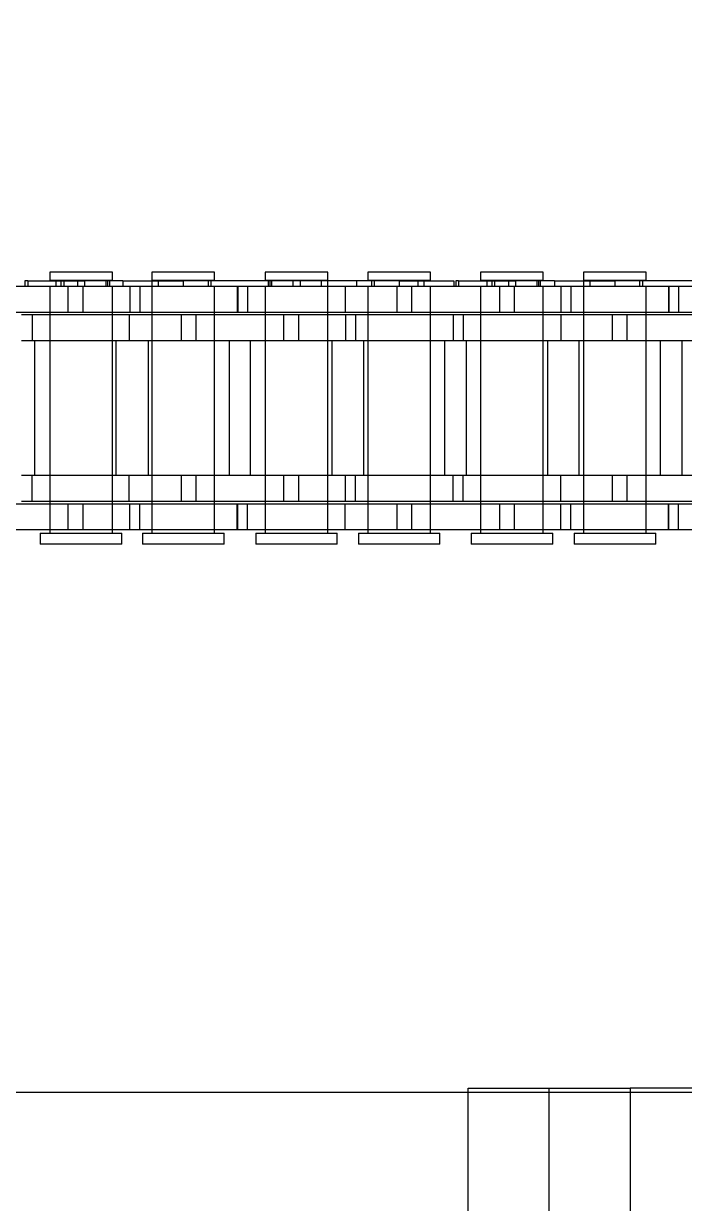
# Model space of a CAD drawing. Header units: metres. Extents: x 0 to 21025, y 0 to 14850.
# Drawn here: x 6137.6 to 6176.5, y 9254.6 to 9324 of the extents above; entities that cross this region are included whole.
import ezdxf

# ---------------------------------------------------------------- set-up
doc = ezdxf.new("R2010")
doc.units = ezdxf.units.M
doc.header["$LTSCALE"] = 25
doc.linetypes.add('HIDDEN2', pattern=[4.7625, 3.175, -1.5875])
for name, color, linetype in [('SL1', 8, 'Continuous'), ('SL4', 4, 'Continuous'), ('ST1', 7, 'HIDDEN2')]:
    doc.layers.add(name, color=color, linetype=linetype)

msp = doc.modelspace()

# ---------------------------------------------------------------- linework, layer by layer
at = {"layer": 'SL1'}
for radius, start, end in [(1770.7, 148.748969, 196.991383), (1764.35, 149.040337, 197.163636), (1758.35, 149.333401, 197.2484)]:
    msp.add_arc((7692.517, 9091.884), radius, start, end, dxfattribs=at)
at = {"layer": 'SL4'}
for p, q in [((5540.514, 9261.149), (6209.329, 9261.149)), ((6163.744, 9251.384), (6163.744, 9261.149)), ((6173.269, 9261.149), (6173.269, 9251.384))]:
    msp.add_line(p, q, dxfattribs=at)
at = {"layer": 'ST1'}
for p, q in [((6137.649, 9308.873), (6137.649, 9308.541)), ((6137.822, 9308.873), (6137.649, 9308.873)), ((6137.822, 9308.873), (6137.822, 9308.541)), ((6137.822, 9308.873), (6141.169, 9308.873)), ((6139.119, 9309.384), (6139.116, 9309.384)), ((6139.116, 9309.384), (6139.116, 9308.91)), ((6139.116, 9308.91), (6142.806, 9308.91)), ((6142.806, 9309.384), (6139.119, 9309.384)), ((6139.485, 9308.91), (6139.485, 9308.541)), ((6139.77, 9308.873), (6139.77, 9308.541)), ((6139.942, 9308.873), (6139.942, 9308.541)), ((6140.753, 9308.873), (6140.753, 9308.541)), ((6141.169, 9308.873), (6141.169, 9308.541)), ((6143.424, 9308.873), (6141.169, 9308.873)), ((6142.437, 9308.541), (6142.437, 9308.91)), ((6142.525, 9308.873), (6142.525, 9308.541)), ((6142.629, 9308.873), (6142.629, 9308.541)), ((6142.806, 9308.91), (6142.806, 9309.384)), ((6143.424, 9308.873), (6146.976, 9308.873)), ((6143.424, 9308.873), (6143.424, 9308.541)), ((6148.821, 9309.384), (6145.131, 9309.384)), ((6145.131, 9309.384), (6145.131, 9308.91)), ((6145.131, 9308.91), (6148.821, 9308.91)), ((6145.131, 9308.873), (6145.131, 9307.021)), ((6145.5, 9308.91), (6145.5, 9308.541)), ((6146.976, 9308.873), (6146.976, 9308.541)), ((6159.676, 9308.873), (6146.976, 9308.873)), ((6148.452, 9308.541), (6148.452, 9308.91)), ((6148.595, 9308.873), (6148.595, 9308.541)), ((6148.821, 9308.91), (6148.821, 9309.384)), ((6151.797, 9309.384), (6151.794, 9309.384)), ((6151.794, 9309.384), (6151.794, 9308.91)), ((6151.794, 9308.91), (6155.484, 9308.91)), ((6155.484, 9309.384), (6151.797, 9309.384)), ((6151.971, 9308.873), (6151.971, 9308.541)), ((6152.075, 9308.873), (6152.075, 9308.541)), ((6152.163, 9308.91), (6152.163, 9308.541)), ((6153.432, 9308.873), (6153.432, 9308.541)), ((6153.847, 9308.873), (6153.847, 9308.541)), ((6155.115, 9308.541), (6155.115, 9308.91)), ((6155.484, 9308.91), (6155.484, 9309.384)), ((6155.484, 9307.021), (6155.484, 9308.873)), ((6157.191, 9308.541), (6157.191, 9308.873)), ((6161.521, 9309.384), (6157.831, 9309.384)), ((6157.831, 9309.384), (6157.831, 9308.91)), ((6157.831, 9308.91), (6161.521, 9308.91)), ((6158.057, 9308.873), (6158.057, 9308.541)), ((6158.2, 9308.91), (6158.2, 9308.541)), ((6159.676, 9308.873), (6159.676, 9308.541)), ((6159.676, 9308.873), (6162.907, 9308.873)), ((6160.783, 9308.873), (6160.783, 9308.541)), ((6161.152, 9308.541), (6161.152, 9308.91)), ((6161.521, 9308.91), (6161.521, 9309.384)), ((6162.907, 9308.873), (6162.907, 9308.541)), ((6163.006, 9308.873), (6163.006, 9308.541)), ((6163.178, 9308.873), (6163.006, 9308.873)), ((6163.178, 9308.873), (6163.178, 9308.541)), ((6163.178, 9308.873), (6166.525, 9308.873)), ((6164.476, 9309.384), (6164.472, 9309.384)), ((6164.472, 9309.384), (6164.472, 9308.91)), ((6164.472, 9308.91), (6168.162, 9308.91)), ((6168.162, 9309.384), (6164.476, 9309.384)), ((6164.841, 9308.91), (6164.841, 9308.541)), ((6165.126, 9308.873), (6165.126, 9308.541)), ((6165.299, 9308.873), (6165.299, 9308.541)), ((6166.11, 9308.873), (6166.11, 9308.541)), ((6166.525, 9308.873), (6166.525, 9308.541)), ((6168.824, 9308.873), (6166.525, 9308.873)), ((6167.793, 9308.541), (6167.793, 9308.91)), ((6167.882, 9308.873), (6167.882, 9308.541)), ((6167.985, 9308.873), (6167.985, 9308.541)), ((6168.162, 9308.91), (6168.162, 9309.384)), ((6168.824, 9308.873), (6172.376, 9308.873)), ((6168.824, 9308.873), (6168.824, 9308.541)), ((6174.221, 9309.384), (6170.531, 9309.384)), ((6170.531, 9309.384), (6170.531, 9308.91)), ((6170.531, 9308.91), (6174.221, 9308.91)), ((6170.531, 9308.873), (6170.531, 9307.021)), ((6170.9, 9308.91), (6170.9, 9308.541)), ((6172.376, 9308.873), (6172.376, 9308.541)), ((6185.076, 9308.873), (6172.376, 9308.873)), ((6173.852, 9308.541), (6173.852, 9308.91)), ((6173.995, 9308.873), (6173.995, 9308.541)), ((6174.221, 9308.91), (6174.221, 9309.384)), ((6140.196, 9308.541), (6131.101, 9308.541)), ((6139.116, 9308.541), (6139.116, 9307.021)), ((6139.116, 9308.541), (6139.116, 9294.042)), ((6141.056, 9308.541), (6140.196, 9308.541)), ((6140.196, 9307.021), (6140.196, 9308.541)), ((6150.151, 9308.541), (6141.056, 9308.541)), ((6141.056, 9308.541), (6141.056, 9307.021)), ((6142.806, 9307.021), (6142.806, 9308.541)), ((6142.806, 9294.042), (6142.806, 9308.541)), ((6143.838, 9308.541), (6143.838, 9307.021)), ((6144.423, 9308.541), (6144.423, 9307.021)), ((6145.131, 9308.541), (6145.131, 9294.042)), ((6148.821, 9307.021), (6148.821, 9308.541)), ((6148.821, 9294.042), (6148.821, 9308.541)), ((6150.151, 9308.541), (6150.151, 9307.021)), ((6156.501, 9308.541), (6150.151, 9308.541)), ((6150.178, 9308.541), (6150.178, 9307.021)), ((6150.762, 9308.541), (6150.762, 9307.021)), ((6151.794, 9308.541), (6151.794, 9307.021)), ((6151.794, 9308.541), (6151.794, 9294.042)), ((6155.484, 9294.042), (6155.484, 9308.541)), ((6156.501, 9308.541), (6156.501, 9307.021)), ((6165.596, 9308.541), (6156.501, 9308.541)), ((6157.831, 9308.541), (6157.831, 9307.021)), ((6157.831, 9308.541), (6157.831, 9294.042)), ((6159.559, 9307.021), (6159.559, 9308.541)), ((6160.397, 9308.541), (6160.397, 9307.021)), ((6161.521, 9307.021), (6161.521, 9308.541)), ((6161.521, 9294.042), (6161.521, 9308.541)), ((6164.472, 9308.541), (6164.472, 9307.021)), ((6164.472, 9308.541), (6164.472, 9294.042)), ((6166.456, 9308.541), (6165.596, 9308.541)), ((6165.596, 9307.021), (6165.596, 9308.541)), ((6175.551, 9308.541), (6166.456, 9308.541)), ((6166.456, 9308.541), (6166.456, 9307.021)), ((6168.162, 9307.021), (6168.162, 9308.541)), ((6168.162, 9294.042), (6168.162, 9308.541)), ((6169.195, 9308.541), (6169.195, 9307.021)), ((6169.779, 9308.541), (6169.779, 9307.021)), ((6170.531, 9308.541), (6170.531, 9294.042)), ((6174.221, 9307.021), (6174.221, 9308.541)), ((6174.221, 9294.042), (6174.221, 9308.541)), ((6175.534, 9308.541), (6175.534, 9307.021)), ((6175.551, 9308.541), (6175.551, 9307.021)), ((6181.901, 9308.541), (6175.551, 9308.541)), ((6176.118, 9308.541), (6176.118, 9307.021)), ((6140.196, 9307.021), (6131.101, 9307.021)), ((6143.801, 9306.869), (6137.451, 9306.869)), ((6138.083, 9306.869), (6138.083, 9305.349)), ((6139.116, 9306.869), (6139.116, 9305.349)), ((6141.056, 9307.021), (6140.196, 9307.021)), ((6150.151, 9307.021), (6141.056, 9307.021)), ((6142.806, 9305.349), (6142.806, 9306.869)), ((6143.801, 9306.869), (6143.801, 9305.349)), ((6152.896, 9306.869), (6143.801, 9306.869)), ((6145.131, 9306.869), (6145.131, 9305.349)), ((6146.881, 9305.349), (6146.881, 9306.869)), ((6147.719, 9306.869), (6147.719, 9305.349)), ((6148.821, 9305.349), (6148.821, 9306.869)), ((6156.501, 9307.021), (6150.151, 9307.021)), ((6151.794, 9306.869), (6151.794, 9305.349)), ((6153.756, 9306.869), (6152.896, 9306.869)), ((6152.896, 9305.349), (6152.896, 9306.869)), ((6162.851, 9306.869), (6153.756, 9306.869)), ((6153.756, 9306.869), (6153.756, 9305.349)), ((6155.484, 9305.349), (6155.484, 9306.869)), ((6165.596, 9307.021), (6156.501, 9307.021)), ((6156.517, 9306.869), (6156.517, 9305.349)), ((6157.101, 9306.869), (6157.101, 9305.349)), ((6157.831, 9306.869), (6157.831, 9305.349)), ((6161.521, 9305.349), (6161.521, 9306.869)), ((6162.851, 9306.869), (6162.851, 9305.349)), ((6169.201, 9306.869), (6162.851, 9306.869)), ((6162.856, 9306.869), (6162.856, 9305.349)), ((6163.44, 9306.869), (6163.44, 9305.349)), ((6164.472, 9306.869), (6164.472, 9305.349)), ((6166.456, 9307.021), (6165.596, 9307.021)), ((6175.551, 9307.021), (6166.456, 9307.021)), ((6168.162, 9305.349), (6168.162, 9306.869)), ((6169.201, 9306.869), (6169.201, 9305.349)), ((6178.296, 9306.869), (6169.201, 9306.869)), ((6170.531, 9306.869), (6170.531, 9305.349)), ((6172.237, 9305.349), (6172.237, 9306.869)), ((6173.076, 9306.869), (6173.076, 9305.349)), ((6174.221, 9305.349), (6174.221, 9306.869)), ((6181.901, 9307.021), (6175.551, 9307.021)), ((6143.801, 9305.349), (6137.451, 9305.349)), ((6138.236, 9297.419), (6138.236, 9305.349)), ((6139.116, 9305.349), (6139.116, 9297.419)), ((6142.806, 9297.419), (6142.806, 9305.349)), ((6143.016, 9305.349), (6143.016, 9297.419)), ((6152.896, 9305.349), (6143.801, 9305.349)), ((6144.921, 9297.419), (6144.921, 9305.349)), ((6145.131, 9305.349), (6145.131, 9297.419)), ((6148.821, 9297.419), (6148.821, 9305.349)), ((6149.679, 9305.349), (6149.679, 9297.419)), ((6150.936, 9297.419), (6150.936, 9305.349)), ((6151.794, 9305.349), (6151.794, 9297.419)), ((6153.756, 9305.349), (6152.896, 9305.349)), ((6162.851, 9305.349), (6153.756, 9305.349)), ((6155.484, 9297.419), (6155.484, 9305.349)), ((6155.716, 9305.349), (6155.716, 9297.419)), ((6157.599, 9297.419), (6157.599, 9305.349)), ((6157.831, 9305.349), (6157.831, 9297.419)), ((6161.521, 9297.419), (6161.521, 9305.349)), ((6162.357, 9305.349), (6162.357, 9297.419)), ((6169.201, 9305.349), (6162.851, 9305.349)), ((6163.636, 9297.419), (6163.636, 9305.349)), ((6164.472, 9305.349), (6164.472, 9297.419)), ((6168.162, 9297.419), (6168.162, 9305.349)), ((6168.416, 9305.349), (6168.416, 9297.419)), ((6178.296, 9305.349), (6169.201, 9305.349)), ((6170.277, 9297.419), (6170.277, 9305.349)), ((6170.531, 9305.349), (6170.531, 9297.419)), ((6174.221, 9297.419), (6174.221, 9305.349)), ((6175.036, 9305.349), (6175.036, 9297.419)), ((6176.336, 9297.419), (6176.336, 9305.349)), ((6143.801, 9297.419), (6137.451, 9297.419)), ((6138.083, 9295.899), (6138.083, 9297.419)), ((6139.116, 9297.419), (6139.116, 9295.899)), ((6142.806, 9295.899), (6142.806, 9297.419)), ((6143.801, 9295.899), (6143.801, 9297.419)), ((6152.896, 9297.419), (6143.801, 9297.419)), ((6145.131, 9297.419), (6145.131, 9295.899)), ((6146.881, 9295.899), (6146.881, 9297.419)), ((6147.719, 9297.419), (6147.719, 9295.899)), ((6148.821, 9295.899), (6148.821, 9297.419)), ((6151.794, 9297.419), (6151.794, 9295.899)), ((6153.756, 9297.419), (6152.896, 9297.419)), ((6152.896, 9295.899), (6152.896, 9297.419)), ((6162.851, 9297.419), (6153.756, 9297.419)), ((6153.756, 9297.419), (6153.756, 9295.899)), ((6155.484, 9295.899), (6155.484, 9297.419)), ((6156.517, 9295.899), (6156.517, 9297.419)), ((6157.101, 9295.899), (6157.101, 9297.419)), ((6157.831, 9297.419), (6157.831, 9295.899)), ((6161.521, 9295.899), (6161.521, 9297.419)), ((6162.851, 9295.899), (6162.851, 9297.419)), ((6169.201, 9297.419), (6162.851, 9297.419)), ((6162.856, 9295.899), (6162.856, 9297.419)), ((6163.44, 9295.899), (6163.44, 9297.419)), ((6164.472, 9297.419), (6164.472, 9295.899)), ((6168.162, 9295.899), (6168.162, 9297.419)), ((6169.201, 9295.899), (6169.201, 9297.419)), ((6178.296, 9297.419), (6169.201, 9297.419)), ((6170.531, 9297.419), (6170.531, 9295.899)), ((6172.237, 9295.899), (6172.237, 9297.419)), ((6173.076, 9297.419), (6173.076, 9295.899)), ((6174.221, 9295.899), (6174.221, 9297.419)), ((6140.196, 9295.747), (6131.101, 9295.747)), ((6143.801, 9295.899), (6137.451, 9295.899)), ((6139.116, 9295.747), (6139.116, 9294.227)), ((6141.056, 9295.747), (6140.196, 9295.747)), ((6140.196, 9294.227), (6140.196, 9295.747)), ((6150.151, 9295.747), (6141.056, 9295.747)), ((6141.056, 9295.747), (6141.056, 9294.227)), ((6142.806, 9294.227), (6142.806, 9295.747)), ((6152.896, 9295.899), (6143.801, 9295.899)), ((6143.838, 9294.227), (6143.838, 9295.747)), ((6144.423, 9294.227), (6144.423, 9295.747)), ((6145.131, 9295.747), (6145.131, 9294.227)), ((6148.821, 9294.227), (6148.821, 9295.747)), ((6150.151, 9294.227), (6150.151, 9295.747)), ((6156.501, 9295.747), (6150.151, 9295.747)), ((6150.178, 9294.227), (6150.178, 9295.747)), ((6150.762, 9294.227), (6150.762, 9295.747)), ((6151.794, 9295.747), (6151.794, 9294.227)), ((6153.756, 9295.899), (6152.896, 9295.899)), ((6162.851, 9295.899), (6153.756, 9295.899)), ((6155.484, 9294.227), (6155.484, 9295.747)), ((6156.501, 9294.227), (6156.501, 9295.747)), ((6165.596, 9295.747), (6156.501, 9295.747)), ((6157.831, 9295.747), (6157.831, 9294.227)), ((6159.559, 9294.227), (6159.559, 9295.747)), ((6160.397, 9295.747), (6160.397, 9294.227)), ((6161.521, 9294.227), (6161.521, 9295.747)), ((6169.201, 9295.899), (6162.851, 9295.899)), ((6164.472, 9295.747), (6164.472, 9294.227)), ((6166.456, 9295.747), (6165.596, 9295.747)), ((6165.596, 9294.227), (6165.596, 9295.747)), ((6175.551, 9295.747), (6166.456, 9295.747)), ((6166.456, 9295.747), (6166.456, 9294.227)), ((6168.162, 9294.227), (6168.162, 9295.747)), ((6169.195, 9294.227), (6169.195, 9295.747)), ((6178.296, 9295.899), (6169.201, 9295.899)), ((6169.779, 9294.227), (6169.779, 9295.747)), ((6170.531, 9295.747), (6170.531, 9294.227)), ((6174.221, 9294.227), (6174.221, 9295.747)), ((6175.534, 9294.227), (6175.534, 9295.747)), ((6175.551, 9294.227), (6175.551, 9295.747)), ((6181.901, 9295.747), (6175.551, 9295.747)), ((6176.118, 9294.227), (6176.118, 9295.747)), ((6140.196, 9294.227), (6131.101, 9294.227)), ((6141.056, 9294.227), (6140.196, 9294.227)), ((6150.151, 9294.227), (6141.056, 9294.227)), ((6156.501, 9294.227), (6150.151, 9294.227)), ((6165.596, 9294.227), (6156.501, 9294.227)), ((6166.456, 9294.227), (6165.596, 9294.227)), ((6175.551, 9294.227), (6166.456, 9294.227)), ((6181.901, 9294.227), (6175.551, 9294.227)), ((6138.562, 9294.042), (6143.359, 9294.042)), ((6138.562, 9294.042), (6138.562, 9293.384)), ((6143.359, 9293.384), (6143.359, 9294.042)), ((6144.578, 9294.042), (6149.375, 9294.042)), ((6144.578, 9294.042), (6144.578, 9293.384)), ((6149.375, 9293.384), (6149.375, 9294.042)), ((6151.241, 9294.042), (6156.038, 9294.042)), ((6151.241, 9294.042), (6151.241, 9293.384)), ((6156.038, 9293.384), (6156.038, 9294.042)), ((6157.278, 9294.042), (6162.075, 9294.042)), ((6157.278, 9294.042), (6157.278, 9293.384)), ((6162.075, 9293.384), (6162.075, 9294.042)), ((6163.919, 9294.042), (6168.716, 9294.042)), ((6163.919, 9294.042), (6163.919, 9293.384)), ((6168.716, 9293.384), (6168.716, 9294.042)), ((6169.978, 9294.042), (6174.775, 9294.042)), ((6169.978, 9294.042), (6169.978, 9293.384)), ((6174.775, 9293.384), (6174.775, 9294.042)), ((6138.567, 9293.384), (6138.562, 9293.384)), ((6143.359, 9293.384), (6138.567, 9293.384)), ((6149.375, 9293.384), (6144.578, 9293.384)), ((6151.245, 9293.384), (6151.241, 9293.384)), ((6156.038, 9293.384), (6151.245, 9293.384)), ((6162.075, 9293.384), (6157.278, 9293.384)), ((6163.923, 9293.384), (6163.919, 9293.384)), ((6168.716, 9293.384), (6163.923, 9293.384)), ((6174.775, 9293.384), (6169.978, 9293.384)), ((6163.744, 9261.149), (6163.744, 9261.384)), ((6163.744, 9261.384), (6173.269, 9261.384)), ((6168.507, 9121.384), (6168.507, 9261.384)), ((6178.269, 9261.384), (6173.269, 9261.384)), ((6173.269, 9261.384), (6173.269, 9121.384)), ((6173.269, 9261.384), (6173.269, 9261.149))]:
    msp.add_line(p, q, dxfattribs=at)

doc.saveas('drawing.dxf')
